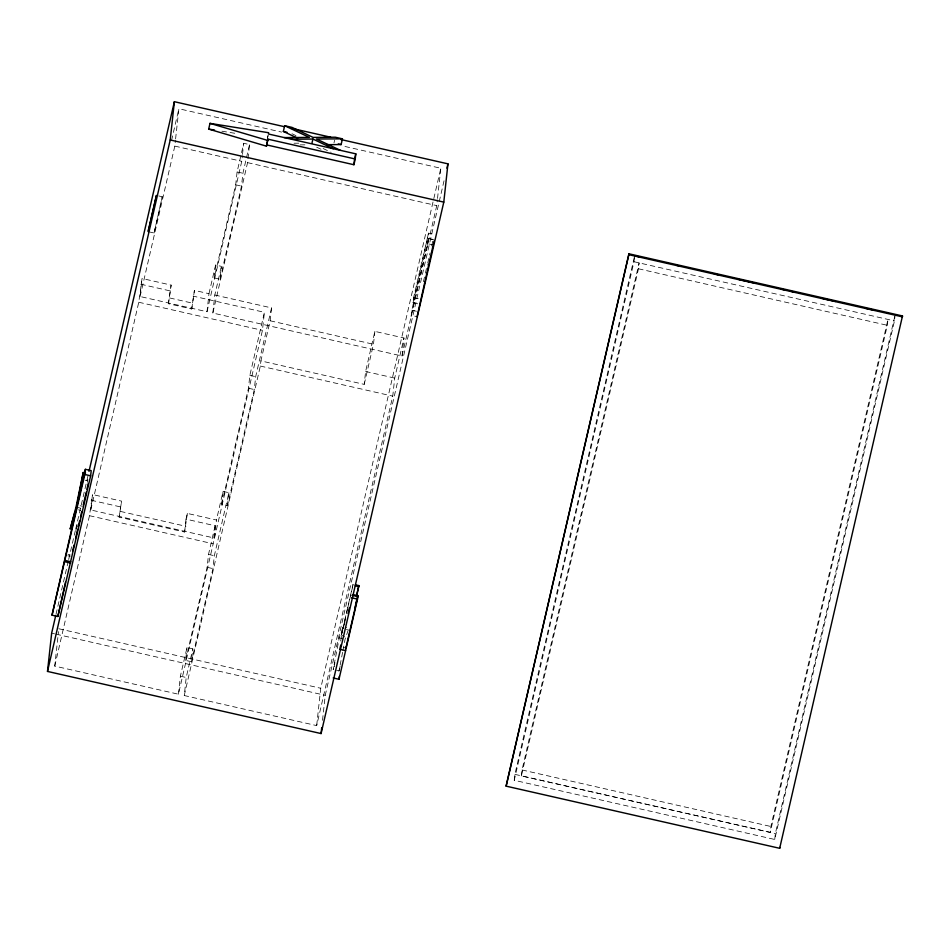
<?xml version="1.0" encoding="UTF-8"?>
<svg xmlns="http://www.w3.org/2000/svg" width="950" height="950" viewBox="0 0 950 950"><rect width="100%" height="100%" fill="white"/><g stroke="black" fill="none" stroke-linecap="round" stroke-linejoin="round"><path stroke-width="0.71" stroke-dasharray="4.75 3.56" d="M187.34 513.416L184.621 532.036L119.142 517.156L121.576 501.125L92.482 494.511L90.796 509.972L214.486 538.068L216.446 520.03L187.34 513.416L186.022 519.151L215.127 525.766L213.168 543.792L178.434 694.212L54.744 666.104L58.484 631.619M54.744 666.104L89.478 515.696L92.482 494.511M90.796 509.972L138.759 302.254L142.049 278.493L171.143 285.095L168.423 303.715L191.71 308.999L194.429 290.391L208.976 293.692L207.017 311.731L140.089 296.519L142.049 278.493M119.142 517.156L121.576 501.125M140.089 296.519L174.812 146.11L175.441 140.363M175.596 138.926L178.873 108.751L281.616 132.097M168.423 303.715L171.143 285.095M191.71 308.999L194.429 290.391M184.621 532.036L186.022 519.151M214.201 277.923L215.602 265.05L221.421 266.368L220.02 279.252L214.201 277.923L235.695 184.811L237.096 171.926L243.711 143.284L249.529 144.602L247.57 162.64L212.848 313.049L402.016 356.024L436.751 205.616L437.368 199.868M212.848 313.049L214.807 295.022L221.421 266.368M178.434 694.212L180.393 676.174L187.007 647.52L192.826 648.85L191.425 661.734L185.606 660.404L187.007 647.52M207.017 311.731L241.751 161.322L242.357 155.764M242.511 154.387L243.711 143.284M214.807 295.022L271.558 307.907L270.156 320.791L260.894 360.905L364.206 384.37L365.608 371.486L374.87 331.384L403.976 337.998L394.713 378.1L392.754 396.138L316.671 725.61L184.252 695.531L186.212 677.492L192.826 648.85M220.02 279.252L241.514 186.141L242.915 173.256L249.529 144.602M185.606 660.404L207.112 567.293L208.513 554.408L215.127 525.766M191.425 661.734L212.931 568.611L214.332 555.738L228.879 492.706L223.06 491.376L216.446 520.03M271.558 307.907L255.681 376.675L254.279 389.548L227.477 505.59L221.659 504.26L223.06 491.376M227.477 505.59L228.879 492.706M221.659 504.26L248.461 388.229L249.85 375.345L264.409 312.312L193.111 296.115M214.486 538.068L262.449 330.351L264.409 312.312M184.252 695.531L260.336 366.059L260.894 360.905M316.671 725.61L320.732 688.251L440.812 168.257L342.404 145.896M322.513 720.326L325.233 695.305L444.279 179.728M334.4 666.71L334.851 662.494L333.201 669.655L339.281 637.854L343.128 626.679L346.619 627.475M340.694 641.001L343.128 626.679M364.206 384.37L373.469 344.268L374.87 331.384M352.949 585.319L353.056 584.298L341.323 635.134L344.814 635.93M402.016 356.024L403.976 337.998M411.113 316.635L411.813 310.199L428.355 238.569L434.174 239.887M417.715 303.81L413.06 302.753L413.618 297.599L428.509 233.13L434.328 234.46M413.06 302.753L428.509 233.13M427.654 245.005L428.355 238.569M437.522 198.431L440.812 168.257M514.247 780.294L514.888 774.369L634.636 255.799L633.982 261.725L514.247 780.294L774.725 839.467L894.461 320.898L895.102 314.973M521.384 775.889L522.025 769.963L639.124 262.853L638.483 268.779L521.384 775.889L770.224 832.414L887.324 325.304L887.965 319.378L770.866 826.488L770.224 832.414M774.725 839.467L775.366 833.542L894.769 316.421M336.692 670.451L339.019 670.973L342.617 652.187M342.891 650.738L345.099 639.184L347.985 630.8M87.329 482.279L87.899 479.453M55.991 614.377L68.329 560.951M68.661 559.503L75.335 530.622M75.668 529.174L88.671 472.851M77.282 524.768L75.976 530.409L77.128 526.312M171.534 140.529L178.873 108.751M208.976 293.692L215.602 265.05M267.306 138.451L267.971 135.589M267.496 138.308L268.161 135.446M333.973 142.951L334.626 140.089M347.451 609.14L342.914 628.746L345.586 618.711M347.771 607.739L352.628 586.72M423.403 281.723L425.066 274.562M425.398 273.137L427.381 264.539M427.714 263.103L430.029 253.08M431.68 245.919L433.331 238.747M339.019 670.973L340.682 663.812M344.981 621.929L341.216 636.037L344.707 636.832M158.745 195.949L162.236 196.745L154.066 233.011L148.248 231.681M154.066 233.011L162.236 196.745M300.164 144.875L305.876 144.827M294.037 143.224L299.642 143.189M221.873 131.195L237.987 133.772M174.812 146.11L241.751 161.322M247.57 162.64L436.751 205.616M633.982 261.725L894.461 320.898M237.096 171.926L242.915 173.256M638.483 268.779L887.324 325.304M235.695 184.811L241.514 186.141M427.939 238.284L433.77 239.602M433.616 245.041L427.797 243.723L411.255 315.353L417.074 316.671M413.618 297.599L419.437 298.918M411.813 310.199L417.632 311.517M140.719 284.216L169.824 290.831M169.741 297.979L193.028 303.276M270.156 320.791L373.469 344.268M138.759 302.254L262.449 330.351M365.608 371.486L394.713 378.1M260.336 366.059L392.754 396.138M249.85 375.345L255.681 376.675M248.461 388.229L254.279 389.548M85.12 480.225L87.448 480.747M91.153 500.234L120.258 506.849M120.46 511.421L185.939 526.3M80.121 505.756L82.448 506.279M77.164 507.371L80.655 508.167M78.482 509.829L80.809 510.364M89.478 515.696L213.168 543.792M208.513 554.408L214.332 555.738M207.112 567.293L212.931 568.611M68.008 554.515L70.336 555.049M67.866 555.809L70.193 556.332M346.406 629.541L348.745 630.076M339.281 637.854L342.772 638.649M343.567 647.52L345.895 648.043M58.805 628.746L320.732 688.251M51.656 633.151L54.554 633.816M56.002 634.149L325.233 695.305M180.393 676.174L186.212 677.492M522.025 769.963L770.866 826.488M514.888 774.369L775.366 833.542M323.119 148.521L331.111 152.297M291.994 133.748L295.949 135.624M316.683 147.202L321.777 149.613"/><path stroke-width="1.43" d="M340.836 139.519L447.949 163.851L443.793 202.112L321.076 733.566L47.5 671.424L51.656 633.151L55.658 615.826M52.024 615.149L84.823 474.478L85.381 469.324L91.212 470.654L90.642 475.808L57.843 616.479L52.024 615.149L85.381 469.324M74.682 515.707L75.157 511.326L70.157 529.079L76 507.11L83.232 472.483L85.559 473.005M76.154 509.307L83.232 472.483M47.5 671.424L170.216 139.959L174.373 101.698L284.382 126.694M355.241 158.994L355.799 153.841L268.494 134.009L268.624 132.727L209.998 123.369L208.679 129.093L266.463 146.181L267.924 139.163L355.241 158.994L353.911 164.73L266.606 144.899M266.463 146.181L267.924 139.163M353.911 164.73L354.481 159.576M321.076 733.566L321.718 727.688M333.177 677.956L338.996 679.274L339.304 676.459M345.895 648.043L346.002 647.021M356.499 596.446L358.874 585.616L355.383 584.82M338.996 679.274L357.497 599.141L357.877 595.662L353.222 594.605M434.031 241.181L417.074 316.671M902.5 315.946L779.677 848.303L506.113 786.149L628.924 253.792L902.5 315.946L902.405 316.849L628.829 254.695L628.924 253.792M779.677 848.303L779.784 847.4M57.843 616.479L65.467 582.338M89.003 471.414L174.373 101.698M72.687 550.869L74.005 545.134M75.656 537.973L77.639 529.376M78.304 526.514L79.634 520.79M80.501 517.026L81.676 511.907M83.268 505.032L86.248 492.136M86.901 489.274L88.231 483.538M297.647 138.213L283.349 131.444L284.668 125.721L292.006 127.383L313.096 137.406L335.291 137.216L342.439 138.843L341.121 144.578L326.669 144.661M311.921 143.343L312.918 139.044L333.284 148.734M354.801 158.139L355.799 153.841M446.951 168.186L447.949 163.851M340.777 645.014L339.791 649.301L345.61 650.619M348.044 613.546L349.363 607.834M356.594 595.508L358.874 585.616M346.228 646.617L357.782 596.564L351.963 595.246M506.113 786.149L628.829 254.695M355.597 604.259L357.877 595.662M354.932 607.739L356.048 603.499M291.484 139.234L312.918 139.044M284.145 137.572L309.379 137.406L284.668 125.721M342.439 138.843L316.445 139.009L340.433 150.349M208.679 129.093L214.546 130.031M291.626 128.333L330.707 137.216M283.349 131.444L287.007 132.287M338.259 143.925L341.121 144.578M170.216 139.959L443.793 202.112M634.636 255.799L640.419 257.118M676.602 265.335L680.936 266.321M714.222 273.885L718.556 274.871M738.827 279.466L744.61 280.784M747.508 281.438L753.291 282.756M780.781 289.002L786.576 290.32M789.474 290.973L793.808 291.959M822.748 298.538L828.543 299.856M831.44 300.509L835.774 301.494M864.714 308.073L873.406 310.044M84.823 474.478L90.642 475.808M355.276 585.841L358.767 586.637M351.678 597.823L357.497 599.141M64.98 560.429L70.799 561.747M64.838 561.723L70.656 563.041M209.998 123.369L267.793 140.458M148.426 230.019L148.248 231.681L156.417 195.427L148.426 230.019"/></g></svg>
